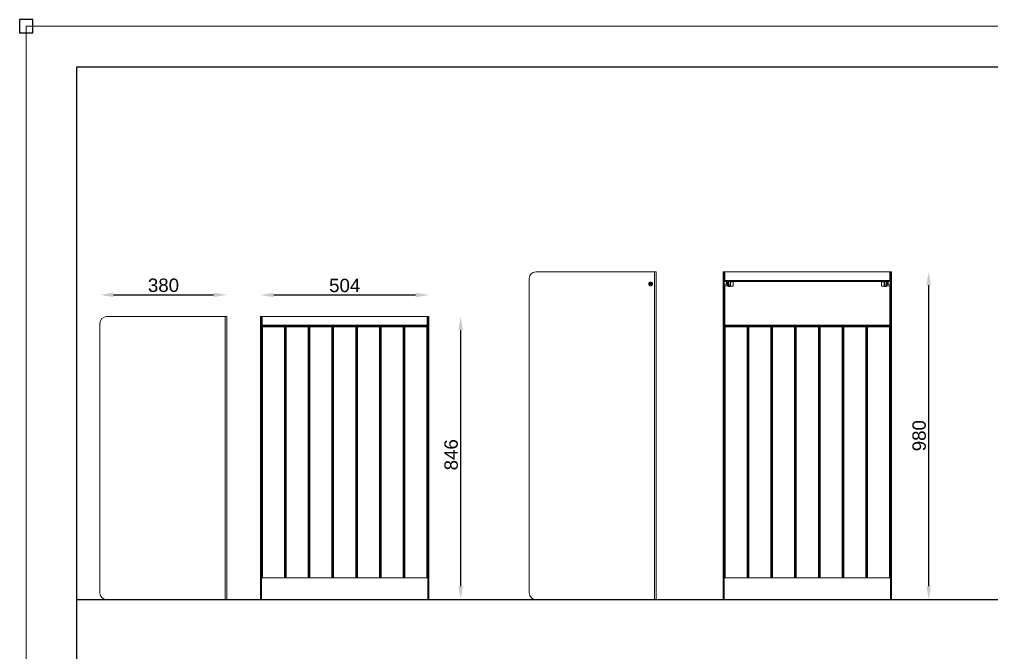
# Model space of a CAD drawing. Header units: millimetres. Extents: x -1511 to 5721, y -19897 to 4144.
# Drawn here: x -20 to 2888, y 2251 to 4144 of the extents above; entities that cross this region are included whole.
import ezdxf

# ---------------------------------------------------------------- set-up
doc = ezdxf.new("R2010")
doc.units = ezdxf.units.MM
doc.linetypes.add('INCONTINUOUS', pattern=[200000.001, 200000, -0.001])
for name, color, linetype in [('KOTY', 3, 'INCONTINUOUS'), ('OBRYSOVA', 7, 'Continuous'), ('POSTAVY ATD', 8, 'Continuous')]:
    doc.layers.add(name, color=color, linetype=linetype)
doc.layers.add('Nekreslit', color=6, linetype='Continuous', plot=False)
doc.styles.get("Standard").update_dxf_attribs({"font": 'arial.ttf'})
doc.dimstyles.new('PROFI_CSN', dxfattribs={"dimscale": 0, "dimtxt": 3.5, "dimasz": 3, "dimexe": 1, "dimexo": 0, "dimgap": 1.5, "dimtad": 1, "dimlfac": -1, "dimdsep": 46, "dimtxsty": 'Standard', "dimcen": 0, "dimdle": 1, "dimclrd": 256, "dimclre": 256, "dimclrt": 256, "dimadec": 0, "dimazin": 0, "dimtfac": 0.6, "dimtmove": 0, "dimatfit": 1, "dimfxl": 1, "dimtolj": 1, "dimarcsym": 0})

# ---------------------------------------------------------------- blocks, each defined once
blk = doc.blocks.new('*D8')
at = {"layer": 'DEFPOINTS', "color": 0, "transparency": 16777216}
for p in [(1205, 3255), (1300, 3255), (1205, 2409)]:
    blk.add_point(p, dxfattribs=at)
at = {"layer": 'KOTY', "color": 7, "lineweight": -2, "transparency": 16777216}
blk.add_line((1300, 2449), (1300, 3215), dxfattribs=at)
at = {"layer": 'KOTY', "color": 7, "transparency": 16777216}
for points in [[(1293.3, 3215), (1306.7, 3215), (1300, 3255)], [(1293.3, 2449), (1306.7, 2449), (1300, 2409)]]:
    blk.add_solid(points, dxfattribs=at)
at = {"layer": 'KOTY', "color": 7, "lineweight": 15, "transparency": 16777216, "insert": (1271.6, 2842), "char_height": 40, "attachment_point": 5, "rotation": 90}
blk.add_mtext('\\A1;846', dxfattribs=at)
blk = doc.blocks.new('*D26')
at = {"layer": 'DEFPOINTS', "color": 0, "transparency": 16777216}
for p in [(600.9, 3320.2), (220.9, 3235), (600.9, 3255)]:
    blk.add_point(p, dxfattribs=at)
at = {"layer": 'KOTY', "color": 7, "lineweight": -2, "transparency": 16777216}
blk.add_line((260.9, 3320.2), (560.9, 3320.2), dxfattribs=at)
at = {"layer": 'KOTY', "color": 7, "transparency": 16777216}
for points in [[(260.9, 3326.8), (260.9, 3313.5), (220.9, 3320.2)], [(560.9, 3326.8), (560.9, 3313.5), (600.9, 3320.2)]]:
    blk.add_solid(points, dxfattribs=at)
at = {"layer": 'KOTY', "color": 7, "lineweight": 15, "transparency": 16777216, "insert": (410.9, 3348.6), "char_height": 40, "attachment_point": 5}
blk.add_mtext('\\A1;380', dxfattribs=at)
blk = doc.blocks.new('*D27')
at = {"layer": 'DEFPOINTS', "color": 0, "transparency": 16777216}
for p in [(1205, 3319.7), (701, 3255), (1205, 3255)]:
    blk.add_point(p, dxfattribs=at)
at = {"layer": 'KOTY', "color": 7, "lineweight": -2, "transparency": 16777216}
blk.add_line((741, 3319.7), (1165, 3319.7), dxfattribs=at)
at = {"layer": 'KOTY', "color": 7, "transparency": 16777216}
for points in [[(741, 3326.3), (741, 3313), (701, 3319.7)], [(1165, 3326.3), (1165, 3313), (1205, 3319.7)]]:
    blk.add_solid(points, dxfattribs=at)
at = {"layer": 'KOTY', "color": 7, "lineweight": 15, "transparency": 16777216, "insert": (953, 3348.1), "char_height": 40, "attachment_point": 5}
blk.add_mtext('\\A1;504', dxfattribs=at)
blk = doc.blocks.new('*D28')
at = {"layer": 'DEFPOINTS', "color": 0, "transparency": 16777216}
for p in [(2589, 3389), (2589, 2409), (2700, 2409)]:
    blk.add_point(p, dxfattribs=at)
at = {"layer": 'KOTY', "color": 7, "lineweight": -2, "transparency": 16777216}
blk.add_line((2700, 3349), (2700, 2449), dxfattribs=at)
at = {"layer": 'KOTY', "color": 7, "transparency": 16777216}
for points in [[(2693.3, 3349), (2706.7, 3349), (2700, 3389)], [(2693.3, 2449), (2706.7, 2449), (2700, 2409)]]:
    blk.add_solid(points, dxfattribs=at)
at = {"layer": 'KOTY', "color": 7, "lineweight": 15, "transparency": 16777216, "insert": (2671.6, 2899), "char_height": 40, "attachment_point": 5, "rotation": 90}
blk.add_mtext('\\A1;980', dxfattribs=at)

msp = doc.modelspace()

# ---------------------------------------------------------------- linework, layer by layer
at = {"color": 7, "linetype": 'Continuous', "lineweight": 15}
for p, q in [((1525, 3389), (1880, 3389)), ((1880, 2409), (1880, 3389)), ((1880, 3389), (1885, 3389)), ((1885, 3389), (1885, 2409)), ((2085, 3389), (2088, 3389)), ((2085, 3369), (2085, 3389)), ((2088, 3369), (2088, 3389)), ((2088, 3389), (2090, 3389)), ((2090, 3389), (2584, 3389)), ((2584, 3389), (2586, 3389)), ((2586, 3389), (2589, 3389)), ((2586, 3389), (2586, 3369)), ((2589, 3389), (2589, 3369)), ((1505, 3369), (1505, 2429)), ((1868, 3355.3), (1866, 3354.1)), ((1866, 3354.1), (1866, 3351.8)), ((1866, 3351.8), (1868, 3350.7)), ((1870, 3354.1), (1868, 3355.3)), ((1868, 3350.7), (1870, 3351.8)), ((1870, 3351.8), (1870, 3354.1)), ((2085, 3369), (2088, 3369)), ((2085, 2429), (2085, 3369)), ((2088, 2429), (2088, 3369)), ((2092, 3360), (2088, 3360)), ((2088, 3352), (2095, 3352)), ((2088, 3347.5), (2098.5, 3347.5)), ((2092, 3360), (2092, 3363)), ((2094, 3363), (2092, 3363)), ((2092, 3360), (2094, 3360)), ((2094, 3360), (2094, 3363)), ((2580, 3363), (2094, 3363)), ((2094, 3360), (2580, 3360)), ((2096, 3359), (2095, 3360)), ((2095, 3352), (2095, 3360)), ((2095, 3352), (2096, 3353)), ((2096, 3353), (2096, 3359)), ((2098.5, 3358.5), (2096, 3358.5)), ((2099.5, 3357.5), (2098.5, 3358.5)), ((2098.5, 3347.5), (2098.5, 3358.5)), ((2098.5, 3347.5), (2099.5, 3348.5)), ((2099.5, 3360), (2099.5, 3353)), ((2099.5, 3353), (2099.5, 3346)), ((2099.5, 3346), (2100.5, 3346)), ((2100.5, 3353), (2100.5, 3360)), ((2100.5, 3346), (2100.5, 3353)), ((2100.5, 3346), (2101.5, 3346)), ((2101.5, 3360), (2101.5, 3348.7)), ((2106.5, 3348.7), (2101.5, 3348.7)), ((2101.5, 3348.7), (2101.5, 3345)), ((2101.5, 3345), (2106.5, 3345)), ((2106.5, 3360), (2106.5, 3348.7)), ((2106.5, 3348.7), (2106.5, 3345)), ((2106.5, 3346), (2107.5, 3346)), ((2107.5, 3346), (2107.5, 3360)), ((2114.7, 3359.5), (2107.5, 3359.5)), ((2107.5, 3346.5), (2114.7, 3346.5)), ((2566.5, 3359.5), (2559.3, 3359.5)), ((2559.3, 3346.5), (2566.5, 3346.5)), ((2566.5, 3360), (2566.5, 3353)), ((2566.5, 3353), (2566.5, 3346)), ((2566.5, 3346), (2567.5, 3346)), ((2567.5, 3360), (2567.5, 3348.7)), ((2572.5, 3348.7), (2567.5, 3348.7)), ((2567.5, 3348.7), (2567.5, 3345)), ((2567.5, 3345), (2572.5, 3345)), ((2572.5, 3360), (2572.5, 3348.7)), ((2572.5, 3348.7), (2572.5, 3345)), ((2572.5, 3346), (2573.5, 3346)), ((2573.5, 3360), (2573.5, 3346)), ((2573.5, 3346), (2574.5, 3346)), ((2574.5, 3346), (2574.5, 3360)), ((2575.5, 3358.5), (2574.5, 3357.5)), ((2574.5, 3348.5), (2575.5, 3347.5)), ((2578, 3358.5), (2575.5, 3358.5)), ((2575.5, 3358.5), (2575.5, 3347.5)), ((2575.5, 3347.5), (2586, 3347.5)), ((2579, 3360), (2578, 3359)), ((2578, 3359), (2578, 3353)), ((2578, 3353), (2579, 3352)), ((2579, 3360), (2579, 3352)), ((2579, 3352), (2586, 3352)), ((2580, 3360), (2580, 3363)), ((2582, 3363), (2580, 3363)), ((2580, 3360), (2582, 3360)), ((2582, 3360), (2582, 3363)), ((2586, 3360), (2582, 3360)), ((2586, 3369), (2586, 2429)), ((2586, 3369), (2589, 3369)), ((2589, 3369), (2589, 2429)), ((220.9, 3235), (220.9, 2429)), ((240.9, 3255), (595.9, 3255)), ((595.9, 2409), (595.9, 3255)), ((595.9, 3255), (600.9, 3255)), ((600.9, 3255), (600.9, 2409)), ((701, 3255), (704, 3255)), ((701, 3235), (701, 3255)), ((701, 3235), (704, 3235)), ((701, 2429), (701, 3235)), ((704, 3235), (704, 3255)), ((704, 3255), (706, 3255)), ((704, 2429), (704, 3235)), ((1202, 3229.5), (704, 3229.5)), ((706, 3255), (1200, 3255)), ((1200, 3255), (1202, 3255)), ((1202, 3255), (1205, 3255)), ((1202, 3255), (1202, 3235)), ((1202, 3235), (1205, 3235)), ((1202, 3235), (1202, 2429)), ((1205, 3255), (1205, 3235)), ((1205, 3235), (1205, 2429)), ((2586, 3229.5), (2088, 3229.5)), ((1202, 3226.5), (704, 3226.5)), ((704, 3218.5), (705, 3218.4)), ((705, 3210.6), (704, 3210.5)), ((705, 2474.5), (705, 3224.5)), ((707, 3224.5), (705, 3224.5)), ((707, 2474.5), (707, 3224.5)), ((773, 3224.5), (707, 3224.5)), ((773, 3224.5), (773, 2474.5)), ((775, 3224.5), (773, 3224.5)), ((775, 3224.5), (775, 2474.5)), ((776, 2474.5), (776, 3224.5)), ((778, 3224.5), (776, 3224.5)), ((778, 2474.5), (778, 3224.5)), ((844, 3224.5), (778, 3224.5)), ((844, 3224.5), (844, 2474.5)), ((846, 3224.5), (844, 3224.5)), ((846, 3224.5), (846, 2474.5)), ((847, 2474.5), (847, 3224.5)), ((849, 3224.5), (847, 3224.5)), ((849, 2474.5), (849, 3224.5)), ((915, 3224.5), (849, 3224.5)), ((915, 3224.5), (915, 2474.5)), ((917, 3224.5), (915, 3224.5)), ((917, 3224.5), (917, 2474.5)), ((918, 2474.5), (918, 3224.5)), ((920, 3224.5), (918, 3224.5)), ((920, 2474.5), (920, 3224.5)), ((986, 3224.5), (920, 3224.5)), ((986, 3224.5), (986, 2474.5)), ((988, 3224.5), (986, 3224.5)), ((988, 3224.5), (988, 2474.5)), ((989, 2474.5), (989, 3224.5)), ((991, 3224.5), (989, 3224.5)), ((991, 2474.5), (991, 3224.5)), ((1057, 3224.5), (991, 3224.5)), ((1057, 3224.5), (1057, 2474.5)), ((1059, 3224.5), (1057, 3224.5)), ((1059, 3224.5), (1059, 2474.5)), ((1060, 2474.5), (1060, 3224.5)), ((1062, 3224.5), (1060, 3224.5)), ((1062, 2474.5), (1062, 3224.5)), ((1128, 3224.5), (1062, 3224.5)), ((1128, 3224.5), (1128, 2474.5)), ((1130, 3224.5), (1128, 3224.5)), ((1130, 3224.5), (1130, 2474.5)), ((1131, 2474.5), (1131, 3224.5)), ((1133, 3224.5), (1131, 3224.5)), ((1133, 2474.5), (1133, 3224.5)), ((1199, 3224.5), (1133, 3224.5)), ((1199, 3224.5), (1199, 2474.5)), ((1201, 3224.5), (1199, 3224.5)), ((1201, 3224.5), (1201, 2474.5)), ((1201, 3218.4), (1202, 3218.5)), ((1202, 3210.5), (1201, 3210.6)), ((2586, 3226.5), (2088, 3226.5)), ((2088, 3218.5), (2089, 3218.4)), ((2089, 3210.6), (2088, 3210.5)), ((2089, 2474.5), (2089, 3224.5)), ((2091, 3224.5), (2089, 3224.5)), ((2091, 2474.5), (2091, 3224.5)), ((2157, 3224.5), (2091, 3224.5)), ((2157, 3224.5), (2157, 2474.5)), ((2159, 3224.5), (2157, 3224.5)), ((2159, 3224.5), (2159, 2474.5)), ((2160, 2474.5), (2160, 3224.5)), ((2162, 3224.5), (2160, 3224.5)), ((2162, 2474.5), (2162, 3224.5)), ((2228, 3224.5), (2162, 3224.5)), ((2228, 3224.5), (2228, 2474.5)), ((2230, 3224.5), (2228, 3224.5)), ((2230, 3224.5), (2230, 2474.5)), ((2231, 2474.5), (2231, 3224.5)), ((2233, 3224.5), (2231, 3224.5)), ((2233, 2474.5), (2233, 3224.5)), ((2299, 3224.5), (2233, 3224.5)), ((2299, 3224.5), (2299, 2474.5)), ((2301, 3224.5), (2299, 3224.5)), ((2301, 3224.5), (2301, 2474.5)), ((2302, 2474.5), (2302, 3224.5)), ((2304, 3224.5), (2302, 3224.5)), ((2304, 2474.5), (2304, 3224.5)), ((2370, 3224.5), (2304, 3224.5)), ((2370, 3224.5), (2370, 2474.5)), ((2372, 3224.5), (2370, 3224.5)), ((2372, 3224.5), (2372, 2474.5)), ((2373, 2474.5), (2373, 3224.5)), ((2375, 3224.5), (2373, 3224.5)), ((2375, 2474.5), (2375, 3224.5)), ((2441, 3224.5), (2375, 3224.5)), ((2441, 3224.5), (2441, 2474.5)), ((2443, 3224.5), (2441, 3224.5)), ((2443, 3224.5), (2443, 2474.5)), ((2444, 2474.5), (2444, 3224.5)), ((2446, 3224.5), (2444, 3224.5)), ((2446, 2474.5), (2446, 3224.5)), ((2512, 3224.5), (2446, 3224.5)), ((2512, 3224.5), (2512, 2474.5)), ((2514, 3224.5), (2512, 3224.5)), ((2514, 3224.5), (2514, 2474.5)), ((2515, 2474.5), (2515, 3224.5)), ((2517, 3224.5), (2515, 3224.5)), ((2517, 2474.5), (2517, 3224.5)), ((2583, 3224.5), (2517, 3224.5)), ((2583, 3224.5), (2583, 2474.5)), ((2585, 3224.5), (2583, 3224.5)), ((2585, 3224.5), (2585, 2474.5)), ((2585, 3218.4), (2586, 3218.5)), ((2586, 3210.5), (2585, 3210.6)), ((704, 3189.5), (705, 3189.5)), ((775, 3189.5), (776, 3189.5)), ((846, 3189.5), (847, 3189.5)), ((917, 3189.5), (918, 3189.5)), ((988, 3189.5), (989, 3189.5)), ((1059, 3189.5), (1060, 3189.5)), ((1130, 3189.5), (1131, 3189.5)), ((1201, 3189.5), (1202, 3189.5)), ((2089, 3189.5), (2088, 3189.5)), ((2160, 3189.5), (2159, 3189.5)), ((2231, 3189.5), (2230, 3189.5)), ((2302, 3189.5), (2301, 3189.5)), ((2373, 3189.5), (2372, 3189.5)), ((2444, 3189.5), (2443, 3189.5)), ((2515, 3189.5), (2514, 3189.5)), ((2586, 3189.5), (2585, 3189.5)), ((704, 2509), (705, 2509)), ((775, 2509), (776, 2509)), ((846, 2509), (847, 2509)), ((917, 2509), (918, 2509)), ((988, 2509), (989, 2509)), ((1059, 2509), (1060, 2509)), ((1130, 2509), (1131, 2509)), ((1201, 2509), (1202, 2509)), ((2088, 2509), (2089, 2509)), ((2159, 2509), (2160, 2509)), ((2230, 2509), (2231, 2509)), ((2301, 2509), (2302, 2509)), ((2372, 2509), (2373, 2509)), ((2443, 2509), (2444, 2509)), ((2514, 2509), (2515, 2509)), ((2585, 2509), (2586, 2509)), ((707, 2474.5), (705, 2474.5)), ((773, 2474.5), (707, 2474.5)), ((775, 2474.5), (773, 2474.5)), ((778, 2474.5), (776, 2474.5)), ((844, 2474.5), (778, 2474.5)), ((846, 2474.5), (844, 2474.5)), ((849, 2474.5), (847, 2474.5)), ((915, 2474.5), (849, 2474.5)), ((917, 2474.5), (915, 2474.5)), ((920, 2474.5), (918, 2474.5)), ((986, 2474.5), (920, 2474.5)), ((988, 2474.5), (986, 2474.5)), ((991, 2474.5), (989, 2474.5)), ((1057, 2474.5), (991, 2474.5)), ((1059, 2474.5), (1057, 2474.5)), ((1062, 2474.5), (1060, 2474.5)), ((1128, 2474.5), (1062, 2474.5)), ((1130, 2474.5), (1128, 2474.5)), ((1133, 2474.5), (1131, 2474.5)), ((1199, 2474.5), (1133, 2474.5)), ((1201, 2474.5), (1199, 2474.5)), ((2091, 2474.5), (2089, 2474.5)), ((2157, 2474.5), (2091, 2474.5)), ((2159, 2474.5), (2157, 2474.5)), ((2162, 2474.5), (2160, 2474.5)), ((2228, 2474.5), (2162, 2474.5)), ((2230, 2474.5), (2228, 2474.5)), ((2233, 2474.5), (2231, 2474.5)), ((2299, 2474.5), (2233, 2474.5)), ((2301, 2474.5), (2299, 2474.5)), ((2304, 2474.5), (2302, 2474.5)), ((2370, 2474.5), (2304, 2474.5)), ((2372, 2474.5), (2370, 2474.5)), ((2375, 2474.5), (2373, 2474.5)), ((2441, 2474.5), (2375, 2474.5)), ((2443, 2474.5), (2441, 2474.5)), ((2446, 2474.5), (2444, 2474.5)), ((2512, 2474.5), (2446, 2474.5)), ((2514, 2474.5), (2512, 2474.5)), ((2517, 2474.5), (2515, 2474.5)), ((2583, 2474.5), (2517, 2474.5)), ((2585, 2474.5), (2583, 2474.5)), ((704, 2429), (701, 2429)), ((701, 2409), (701, 2429)), ((704, 2409), (704, 2429)), ((1205, 2429), (1202, 2429)), ((1202, 2429), (1202, 2409)), ((1205, 2429), (1205, 2409)), ((2088, 2429), (2085, 2429)), ((2085, 2409), (2085, 2429)), ((2088, 2409), (2088, 2429)), ((2589, 2429), (2586, 2429)), ((2586, 2429), (2586, 2409)), ((2589, 2429), (2589, 2409)), ((595.9, 2409), (240.9, 2409)), ((600.9, 2409), (595.9, 2409)), ((701, 2409), (704, 2409)), ((1202, 2409), (704, 2409)), ((1205, 2409), (1202, 2409)), ((1525, 2409), (1530.9, 2409)), ((1880, 2409), (1530.9, 2409)), ((1885, 2409), (1880, 2409)), ((2085, 2409), (2088, 2409)), ((2586, 2409), (2088, 2409)), ((2589, 2409), (2586, 2409))]:
    msp.add_line(p, q, dxfattribs=at)
at = {"color": 8, "linetype": 'Continuous', "lineweight": 15}
for p, q in [((2090, 3360), (2090, 3389)), ((2584, 3389), (2584, 3360)), ((2090, 3229.5), (2090, 3347.5)), ((2114.7, 3346.5), (2114.7, 3359.5)), ((2559.3, 3359.5), (2559.3, 3353)), ((2559.3, 3353), (2559.3, 3346.5)), ((2584, 3347.5), (2584, 3229.5)), ((706, 3229.5), (706, 3255)), ((1200, 3255), (1200, 3229.5)), ((705, 3224.5), (704, 3224.5)), ((776, 3224.5), (775, 3224.5)), ((847, 3224.5), (846, 3224.5)), ((918, 3224.5), (917, 3224.5)), ((989, 3224.5), (988, 3224.5)), ((1060, 3224.5), (1059, 3224.5)), ((1131, 3224.5), (1130, 3224.5)), ((1202, 3224.5), (1201, 3224.5)), ((2089, 3224.5), (2088, 3224.5)), ((2160, 3224.5), (2159, 3224.5)), ((2231, 3224.5), (2230, 3224.5)), ((2302, 3224.5), (2301, 3224.5)), ((2373, 3224.5), (2372, 3224.5)), ((2444, 3224.5), (2443, 3224.5)), ((2515, 3224.5), (2514, 3224.5)), ((2586, 3224.5), (2585, 3224.5))]:
    msp.add_line(p, q, dxfattribs=at)
at = {"color": 7, "linetype": 'Continuous', "lineweight": 15}
for radius in [6, 5.52, 3.32]:
    msp.add_circle((1868, 3353), radius, dxfattribs=at)
for centre, radius, start, end in [((1525, 3369), 20, 90, 180), ((2114.7, 3358.7), 0.8, 0, 90), ((2114.7, 3347.3), 0.8, 270, 0), ((2559.3, 3358.7), 0.8, 90, 180), ((2559.3, 3347.3), 0.8, 180, 270), ((240.9, 3235), 20, 90, 180), ((240.9, 2429), 20, 180, 270), ((1525, 2429), 20, 180, 270)]:
    msp.add_arc(centre, radius, start, end, dxfattribs=at)
for points, knots in [([(2107.5, 3353), (2107.5, 3353.8), (2107.5, 3355.6), (2107.5, 3357.7), (2107.5, 3359.2), (2107.5, 3359.4), (2107.5, 3359.5)], [0, 0, 0, 0, 0.249999, 0.499999, 0.749999, 1, 1, 1, 1]), ([(2107.5, 3346.5), (2107.5, 3346.6), (2107.5, 3346.8), (2107.5, 3348.3), (2107.5, 3350.4), (2107.5, 3352.1), (2107.5, 3353)], [0, 0, 0, 0, 0.250001, 0.5, 0.75, 1, 1, 1, 1]), ([(2115.5, 3353), (2115.5, 3353.7), (2115.5, 3354.8), (2115.5, 3356.1), (2115.5, 3357.1), (2115.5, 3357.8), (2115.5, 3358.5), (2115.5, 3358.6), (2115.5, 3358.7)], [0, 0, 0, 0, 0.239456, 0.36836, 0.499999, 0.631638, 0.760543, 1, 1, 1, 1]), ([(2115.5, 3347.3), (2115.5, 3347.4), (2115.5, 3347.5), (2115.5, 3348.2), (2115.5, 3348.9), (2115.5, 3349.8), (2115.5, 3351.2), (2115.5, 3352.3), (2115.5, 3353)], [0, 0, 0, 0, 0.239457, 0.368362, 0.500001, 0.631639, 0.760543, 1, 1, 1, 1]), ([(2558.5, 3358.7), (2558.5, 3358.6), (2558.5, 3358.5), (2558.5, 3357.8), (2558.5, 3357.1), (2558.5, 3356.1), (2558.5, 3354.8), (2558.5, 3353.7), (2558.5, 3353)], [0, 0, 0, 0, 0.239457, 0.368362, 0.500001, 0.63164, 0.760544, 1, 1, 1, 1]), ([(2558.5, 3353), (2558.5, 3352.3), (2558.5, 3351.2), (2558.5, 3349.8), (2558.5, 3348.9), (2558.5, 3348.2), (2558.5, 3347.5), (2558.5, 3347.4), (2558.5, 3347.3)], [0, 0, 0, 0, 0.239457, 0.368361, 0.499999, 0.631638, 0.760543, 1, 1, 1, 1]), ([(2566.5, 3359.5), (2566.5, 3359.4), (2566.5, 3359.2), (2566.5, 3357.7), (2566.5, 3355.6), (2566.5, 3353.8), (2566.5, 3353)], [0, 0, 0, 0, 0.250001, 0.500001, 0.750001, 1, 1, 1, 1]), ([(2566.5, 3353), (2566.5, 3352.1), (2566.5, 3350.4), (2566.5, 3348.3), (2566.5, 3346.8), (2566.5, 3346.6), (2566.5, 3346.5)], [0, 0, 0, 0, 0.25, 0.5, 0.749999, 1, 1, 1, 1])]:
    msp.add_open_spline(points, degree=3, knots=knots, dxfattribs=at)
at = {"layer": 'Nekreslit', "color": 4, "lineweight": 15}
msp.add_lwpolyline([(5700.6, 0), (0, 0), (0, 4123.6), (5700.6, 4123.6)], close=True, dxfattribs=at)
at = {"layer": 'Nekreslit'}
msp.add_lwpolyline([(150.6, 151.1), (4190.6, 151.1), (4190.6, 4001.1), (150.6, 4001.1)], close=True, dxfattribs=at)
at = {"layer": 'OBRYSOVA'}
msp.add_lwpolyline([(-20, 4103.6), (20, 4103.6), (20, 4143.6), (-20, 4143.6)], close=True, dxfattribs=at)
at = {"layer": 'POSTAVY ATD'}
msp.add_line((150.6, 2409), (4090.9, 2409), dxfattribs=at)

# ---------------------------------------------------------------- dimensions: what is measured, and where the dimension line sits
at = {"layer": 'KOTY', "lineweight": 15}
for base, p1, p2, picture, middle in [((600.9, 3320.2), (220.9, 3235), (600.9, 3255), '*D26', (410.9, 3348.6)), ((1205, 3319.7), (701, 3255), (1205, 3255), '*D27', (953, 3348.1))]:
    dim = msp.add_linear_dim(base=base, p1=p1, p2=p2, dimstyle='PROFI_CSN', override={"dimscale": 1, "dimtxt": 40, "dimasz": 40, "dimgap": 8, "dimdec": 0, "dimlfac": 1, "dimrnd": 1, "dimse1": 1, "dimse2": 1, "dimclrd": 7, "dimclre": 3, "dimclrt": 7, "dimtdec": 0}, dxfattribs=at)
    dim.commit()
    dim.dimension.update_dxf_attribs({"geometry": picture, "text_midpoint": middle})
for base, p1, p2, picture, middle in [((2700, 2409), (2589, 3389), (2589, 2409), '*D28', (2700, 2899)), ((1300, 3255), (1205, 2409), (1205, 3255), '*D8', (1300, 2842))]:
    dim = msp.add_linear_dim(base=base, p1=p1, p2=p2, angle=90, dimstyle='PROFI_CSN', override={"dimscale": 1, "dimtxt": 40, "dimasz": 40, "dimgap": 8, "dimdec": 0, "dimlfac": 1, "dimrnd": 1, "dimse1": 1, "dimse2": 1, "dimclrd": 7, "dimclre": 3, "dimclrt": 7, "dimtdec": 0}, dxfattribs=at)
    dim.commit()
    dim.dimension.update_dxf_attribs({"geometry": picture, "text_midpoint": middle, "dimtype": 160})

doc.saveas('drawing.dxf')
